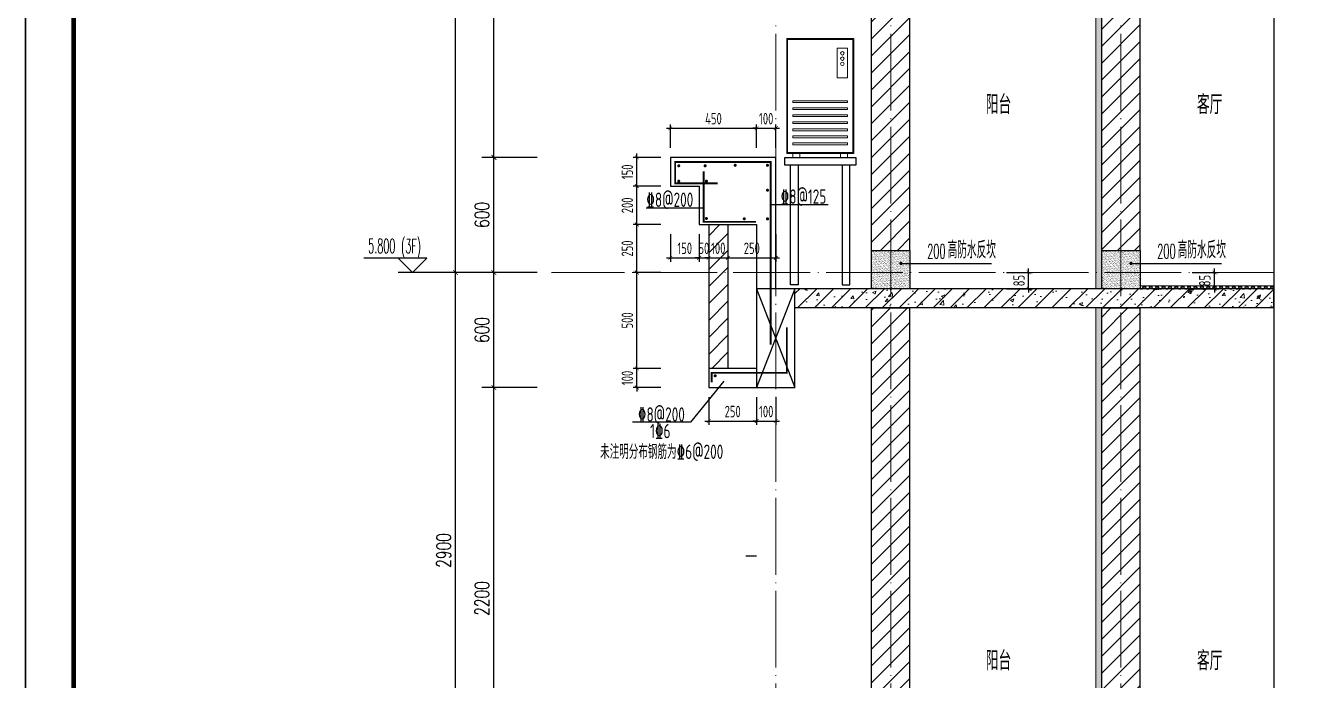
# Model space of a CAD drawing. Extents: x -1058961 to 23600, y -449123 to 2751847.
# Drawn here: x -82961 to -76270, y -29230 to -25816 of the extents above; entities that cross this region are included whole.
import ezdxf

# ---------------------------------------------------------------- set-up
doc = ezdxf.new("R2010")
doc.units = 0
doc.header["$LTSCALE"] = 1000
doc.linetypes.add('DOTE', pattern=[2.42, 2, -0.2, 0.02, -0.2])
doc.layers.get('0').update_dxf_attribs({"linetype": 'CONTINUOUS'})
doc.layers.get('DEFPOINTS').update_dxf_attribs({"linetype": 'CONTINUOUS'})
for name, color, linetype in [('DIM', 2, 'CONTINUOUS'), ('DIM_ELEV', 3, 'CONTINUOUS'), ('DIM_IDEN', 67, 'CONTINUOUS'), ('DIM_SYMB', 3, 'CONTINUOUS'), ('PUB_DIM', 3, 'CONTINUOUS'), ('PUB_TEXT', 2, 'CONTINUOUS'), ('REIN', 6, 'CONTINUOUS'), ('S-大样-砼线', 7, 'CONTINUOUS'), ('S-引出线', 40, 'CONTINUOUS'), ('TEXT', 2, 'CONTINUOUS'), ('WALL', 5, 'CONTINUOUS'), ('yichutu', 7, 'CONTINUOUS'), ('空调外机', 8, 'CONTINUOUS'), ('立面-看线', 251, 'CONTINUOUS')]:
    doc.layers.add(name, color=color, linetype=linetype)
for name, color, linetype, lineweight in [('DOTE', 19, 'DOTE', 9), ('PUB_HATCH', 8, 'CONTINUOUS', 9), ('图框', 9, 'CONTINUOUS', 18), ('平面-空调室外机', 143, 'CONTINUOUS', 9)]:
    doc.layers.add(name, color=color, linetype=linetype, lineweight=lineweight)
doc.styles.add('_TCH_DIM', font='SIMPLEX.shx', dxfattribs={"width": 0.7, "bigfont": 'GBCBIG.shx'})
doc.styles.add('_TCH_DIM_T3', font='SIMPLEX', dxfattribs={"width": 0.705882, "bigfont": 'GBCBIG'})
doc.styles.add('DIM_FONT_T3', font='SIMPLEX', dxfattribs={"width": 0.705882, "bigfont": 'GBCBIG'})
doc.styles.add('TSSD_DIMENSION', font='Tssdeng.shx', dxfattribs={"width": 0.7, "bigfont": 'tssdchn.shx'})
doc.styles.add('TSSD_REIN', font='tssdeng.shx', dxfattribs={"width": 0.7, "height": 300, "bigfont": 'tssdchn.shx'})
doc.dimstyles.new('_TCH_ARCH&&25', dxfattribs={"dimtxt": 74.375, "dimasz": 25, "dimexe": 62.5, "dimexo": 75, "dimgap": 25, "dimtad": 1, "dimdec": 0, "dimzin": 0, "dimdsep": 46, "dimtxsty": '_TCH_DIM_T3', "dimblk": 'ARCHTICK', "dimcen": 0.09, "dimclrt": 7, "dimazin": 0, "dimtfac": 1, "dimtdec": 0, "dimtix": 1, "dimtmove": 2, "dimatfit": 3, "dimldrblk": 'ARCHTICK', "dimfxl": 0, "dimtolj": 1, "dimtzin": 0, "dimarcsym": 0})
doc.dimstyles.new('TSSD_20_20', dxfattribs={"dimtxt": 60, "dimasz": 20, "dimexe": 20, "dimexo": 50, "dimgap": 20, "dimtad": 1, "dimdec": 0, "dimzin": 0, "dimdsep": 46, "dimtxsty": 'TSSD_DIMENSION', "dimblk": 'ARCHTICK', "dimblk1": 'ARCHTICK', "dimblk2": 'ARCHTICK', "dimcen": 0, "dimdle": 20, "dimclrt": 7, "dimadec": 0, "dimazin": 0, "dimtfac": 1, "dimtdec": 0, "dimtix": 1, "dimtmove": 2, "dimatfit": 3, "dimfxl": 0, "dimtolj": 1, "dimtzin": 0, "dimarcsym": 0})
pattern_1 = [(45, (-668291.086, 135584.79), (-44.1941915, 44.1941915), [])]

# ---------------------------------------------------------------- blocks, each defined once
blk = doc.blocks.new('GFDDDDRG')
at = {"layer": '图框'}
blk.add_lwpolyline([(923310, -107437), (923310, -159999), (893610, -159999), (893610, -107437)], close=True, dxfattribs=at)
blk.add_lwpolyline([(923310, -107437), (923310, -159999), (893610, -159999), (893610, -107437)], close=True, dxfattribs=at)
at = {"layer": '图框', "const_width": 50}
blk.add_lwpolyline([(894110, -159499), (922810, -159499), (922810, -108687), (894110, -108687)], close=True, dxfattribs=at)
blk = doc.blocks.new('kongtiao')
for p, q in [((-338.7, 49), (-338.7, -550.8)), ((11, 49), (-338.7, 49)), ((-334.1, 44.4), (-334.1, -546.2)), ((6.4, 44.4), (-334.1, 44.4)), ((6.4, -546.2), (6.4, 44.4)), ((11, -550.8), (11, 49)), ((-76.2, -0.5), (-76.2, -156.5)), ((-21.1, -0.5), (-76.2, -0.5)), ((-21.1, -156.5), (-21.1, -0.5)), ((-76.2, -156.5), (-21.1, -156.5)), ((-338.7, -550.8), (11, -550.8)), ((-334.1, -546.2), (6.4, -546.2)), ((-306.6, -550.8), (-306.6, -571.2)), ((-306.6, -571.2), (-269.8, -571.2)), ((-269.8, -571.2), (-269.8, -550.8)), ((-57.9, -571.2), (-57.9, -550.8)), ((-21.1, -571.2), (-57.9, -571.2)), ((-21.1, -550.8), (-21.1, -571.2))]:
    blk.add_line(p, q)
for points in [[(-306.6, -275.4), (-21.1, -275.4), (-21.1, -284.6), (-306.6, -284.6)], [(-306.6, -312.1), (-21.1, -312.1), (-21.1, -321.3), (-306.6, -321.3)], [(-306.6, -348.8), (-21.1, -348.8), (-21.1, -358), (-306.6, -358)], [(-306.6, -385.6), (-21.1, -385.6), (-21.1, -394.7), (-306.6, -394.7)], [(-306.6, -422.3), (-21.1, -422.3), (-21.1, -431.5), (-306.6, -431.5)], [(-306.6, -459), (-21.1, -459), (-21.1, -468.2), (-306.6, -468.2)], [(-306.6, -495.7), (-21.1, -495.7), (-21.1, -504.9), (-306.6, -504.9)]]:
    blk.add_lwpolyline(points, close=True)
for centre in [(-48.7, -28), (-48.7, -55.6), (-48.7, -83.1)]:
    blk.add_circle(centre, 9.18)
blk = doc.blocks.new('yct-1051-594-26275-14850-25-1002.0')
at = {"layer": 'yichutu', "color": 7}
blk.add_lwpolyline([(0, 0), (0, 14850), (26275, 14850), (26275, 0)], close=True, dxfattribs=at)
blk = doc.blocks.new('_ArchTick')
at = {"color": 0, "linetype": 'ByBlock', "const_width": 0.15}
blk.add_lwpolyline([(-0.5, -0.5), (0.5, 0.5)], dxfattribs=at)
blk = doc.blocks.new('*D1612')
at = {"layer": 'DEFPOINTS', "color": 0}
for p in [(-79147.8, -26350.8), (-79597.8, -26503.1), (-79147.8, -26503.1)]:
    blk.add_point(p, dxfattribs=at)
at = {"layer": 'DIM', "color": 0, "lineweight": -2}
for p, q in [((-79617.8, -26350.8), (-79127.8, -26350.8)), ((-79597.8, -26453.1), (-79597.8, -26330.8)), ((-79147.8, -26453.1), (-79147.8, -26330.8))]:
    blk.add_line(p, q, dxfattribs=at)
at = {"layer": 'DIM', "color": 0, "lineweight": -2, "xscale": 20, "yscale": 20, "zscale": 20, "rotation": 180}
blk.add_blockref('_ArchTick', (-79597.8, -26350.8), dxfattribs=at)
at = {"layer": 'DIM', "color": 0, "lineweight": -2, "xscale": 20, "yscale": 20, "zscale": 20}
blk.add_blockref('_ArchTick', (-79147.8, -26350.8), dxfattribs=at)
at = {"layer": 'DIM', "color": 7, "insert": (-79372.8, -26300.8), "char_height": 60, "attachment_point": 5, "style": 'TSSD_DIMENSION'}
blk.add_mtext('\\A1;450', dxfattribs=at)
blk = doc.blocks.new('*D1613')
at = {"layer": 'DEFPOINTS', "color": 0}
for p in [(-79047.8, -26350.8), (-79147.8, -26503.1), (-79047.8, -26503.1)]:
    blk.add_point(p, dxfattribs=at)
at = {"layer": 'DIM', "color": 0, "lineweight": -2}
for p, q in [((-79147.8, -26350.8), (-79167.8, -26350.8)), ((-79147.8, -26453.1), (-79147.8, -26330.8)), ((-79147.8, -26350.8), (-79047.8, -26350.8)), ((-79047.8, -26453.1), (-79047.8, -26330.8)), ((-79047.8, -26350.8), (-79027.8, -26350.8))]:
    blk.add_line(p, q, dxfattribs=at)
at = {"layer": 'DIM', "color": 0, "lineweight": -2, "xscale": 20, "yscale": 20, "zscale": 20}
blk.add_blockref('_ArchTick', (-79147.8, -26350.8), dxfattribs=at)
at = {"layer": 'DIM', "color": 0, "lineweight": -2, "xscale": 20, "yscale": 20, "zscale": 20, "rotation": 180}
blk.add_blockref('_ArchTick', (-79047.8, -26350.8), dxfattribs=at)
at = {"layer": 'DIM', "color": 7, "insert": (-79097.8, -26300.8), "char_height": 60, "attachment_point": 5, "style": 'TSSD_DIMENSION'}
blk.add_mtext('\\A1;100', dxfattribs=at)
blk = doc.blocks.new('*D1614')
at = {"layer": 'DEFPOINTS', "color": 0}
for p in [(-79597.8, -26853.1), (-79447.8, -26853.1), (-79447.8, -27026.8)]:
    blk.add_point(p, dxfattribs=at)
at = {"layer": 'DIM', "color": 0, "lineweight": -2}
for p, q in [((-79597.8, -26903.1), (-79597.8, -27046.8)), ((-79447.8, -26903.1), (-79447.8, -27046.8)), ((-79617.8, -27026.8), (-79427.8, -27026.8))]:
    blk.add_line(p, q, dxfattribs=at)
at = {"layer": 'DIM', "color": 0, "lineweight": -2, "xscale": 20, "yscale": 20, "zscale": 20, "rotation": 180}
blk.add_blockref('_ArchTick', (-79597.8, -27026.8), dxfattribs=at)
at = {"layer": 'DIM', "color": 0, "lineweight": -2, "xscale": 20, "yscale": 20, "zscale": 20}
blk.add_blockref('_ArchTick', (-79447.8, -27026.8), dxfattribs=at)
at = {"layer": 'DIM', "color": 7, "insert": (-79522.8, -26976.8), "char_height": 60, "attachment_point": 5, "style": 'TSSD_DIMENSION'}
blk.add_mtext('\\A1;150', dxfattribs=at)
blk = doc.blocks.new('*D1615')
at = {"layer": 'DEFPOINTS', "color": 0}
for p in [(-79447.8, -26853.1), (-79397.8, -26853.1), (-79397.8, -27026.8)]:
    blk.add_point(p, dxfattribs=at)
at = {"layer": 'DIM', "color": 0, "lineweight": -2}
for p, q in [((-79447.8, -26903.1), (-79447.8, -27046.8)), ((-79397.8, -26903.1), (-79397.8, -27046.8)), ((-79447.8, -27026.8), (-79467.8, -27026.8)), ((-79447.8, -27026.8), (-79397.8, -27026.8)), ((-79397.8, -27026.8), (-79377.8, -27026.8))]:
    blk.add_line(p, q, dxfattribs=at)
at = {"layer": 'DIM', "color": 0, "lineweight": -2, "xscale": 20, "yscale": 20, "zscale": 20}
blk.add_blockref('_ArchTick', (-79447.8, -27026.8), dxfattribs=at)
at = {"layer": 'DIM', "color": 0, "lineweight": -2, "xscale": 20, "yscale": 20, "zscale": 20, "rotation": 180}
blk.add_blockref('_ArchTick', (-79397.8, -27026.8), dxfattribs=at)
at = {"layer": 'DIM', "color": 7, "insert": (-79422.8, -26976.8), "char_height": 60, "attachment_point": 5, "style": 'TSSD_DIMENSION'}
blk.add_mtext('\\A1;50', dxfattribs=at)
blk = doc.blocks.new('*D1616')
at = {"layer": 'DEFPOINTS', "color": 0}
for p in [(-79397.8, -26853.1), (-79297.8, -26853.1), (-79297.8, -27026.8)]:
    blk.add_point(p, dxfattribs=at)
at = {"layer": 'DIM', "color": 0, "lineweight": -2}
for p, q in [((-79397.8, -26903.1), (-79397.8, -27046.8)), ((-79297.8, -26903.1), (-79297.8, -27046.8)), ((-79397.8, -27026.8), (-79417.8, -27026.8)), ((-79397.8, -27026.8), (-79297.8, -27026.8)), ((-79297.8, -27026.8), (-79277.8, -27026.8))]:
    blk.add_line(p, q, dxfattribs=at)
at = {"layer": 'DIM', "color": 0, "lineweight": -2, "xscale": 20, "yscale": 20, "zscale": 20}
blk.add_blockref('_ArchTick', (-79397.8, -27026.8), dxfattribs=at)
at = {"layer": 'DIM', "color": 0, "lineweight": -2, "xscale": 20, "yscale": 20, "zscale": 20, "rotation": 180}
blk.add_blockref('_ArchTick', (-79297.8, -27026.8), dxfattribs=at)
at = {"layer": 'DIM', "color": 7, "insert": (-79347.8, -26976.8), "char_height": 60, "attachment_point": 5, "style": 'TSSD_DIMENSION'}
blk.add_mtext('\\A1;100', dxfattribs=at)
blk = doc.blocks.new('*D1617')
at = {"layer": 'DEFPOINTS', "color": 0}
for p in [(-79297.8, -26853.1), (-79047.8, -26853.1), (-79047.8, -27026.8)]:
    blk.add_point(p, dxfattribs=at)
at = {"layer": 'DIM', "color": 0, "lineweight": -2}
for p, q in [((-79297.8, -26903.1), (-79297.8, -27046.8)), ((-79047.8, -26903.1), (-79047.8, -27046.8)), ((-79317.8, -27026.8), (-79027.8, -27026.8))]:
    blk.add_line(p, q, dxfattribs=at)
at = {"layer": 'DIM', "color": 0, "lineweight": -2, "xscale": 20, "yscale": 20, "zscale": 20, "rotation": 180}
blk.add_blockref('_ArchTick', (-79297.8, -27026.8), dxfattribs=at)
at = {"layer": 'DIM', "color": 0, "lineweight": -2, "xscale": 20, "yscale": 20, "zscale": 20}
blk.add_blockref('_ArchTick', (-79047.8, -27026.8), dxfattribs=at)
at = {"layer": 'DIM', "color": 7, "insert": (-79172.8, -26976.8), "char_height": 60, "attachment_point": 5, "style": 'TSSD_DIMENSION'}
blk.add_mtext('\\A1;250', dxfattribs=at)
blk = doc.blocks.new('*D1618')
at = {"layer": 'DEFPOINTS', "color": 0}
for p in [(-79397.8, -27703.1), (-79147.7, -27703.1), (-79147.7, -27878.2)]:
    blk.add_point(p, dxfattribs=at)
at = {"layer": 'DIM', "color": 0, "lineweight": -2}
for p, q in [((-79397.8, -27753.1), (-79397.8, -27898.2)), ((-79147.7, -27753.1), (-79147.7, -27898.2)), ((-79417.8, -27878.2), (-79127.7, -27878.2))]:
    blk.add_line(p, q, dxfattribs=at)
at = {"layer": 'DIM', "color": 0, "lineweight": -2, "xscale": 20, "yscale": 20, "zscale": 20, "rotation": 180}
blk.add_blockref('_ArchTick', (-79397.8, -27878.2), dxfattribs=at)
at = {"layer": 'DIM', "color": 0, "lineweight": -2, "xscale": 20, "yscale": 20, "zscale": 20}
blk.add_blockref('_ArchTick', (-79147.7, -27878.2), dxfattribs=at)
at = {"layer": 'DIM', "color": 7, "insert": (-79272.7, -27828.2), "char_height": 60, "attachment_point": 5, "style": 'TSSD_DIMENSION'}
blk.add_mtext('\\A1;250', dxfattribs=at)
blk = doc.blocks.new('*D1619')
at = {"layer": 'DEFPOINTS', "color": 0}
for p in [(-79147.7, -27703.1), (-79047.7, -27703.1), (-79047.7, -27878.2)]:
    blk.add_point(p, dxfattribs=at)
at = {"layer": 'DIM', "color": 0, "lineweight": -2}
for p, q in [((-79147.7, -27753.1), (-79147.7, -27898.2)), ((-79047.7, -27753.1), (-79047.7, -27898.2)), ((-79147.7, -27878.2), (-79167.7, -27878.2)), ((-79147.7, -27878.2), (-79047.7, -27878.2)), ((-79047.7, -27878.2), (-79027.7, -27878.2))]:
    blk.add_line(p, q, dxfattribs=at)
at = {"layer": 'DIM', "color": 0, "lineweight": -2, "xscale": 20, "yscale": 20, "zscale": 20}
blk.add_blockref('_ArchTick', (-79147.7, -27878.2), dxfattribs=at)
at = {"layer": 'DIM', "color": 0, "lineweight": -2, "xscale": 20, "yscale": 20, "zscale": 20, "rotation": 180}
blk.add_blockref('_ArchTick', (-79047.7, -27878.2), dxfattribs=at)
at = {"layer": 'DIM', "color": 7, "insert": (-79097.7, -27828.2), "char_height": 60, "attachment_point": 5, "style": 'TSSD_DIMENSION'}
blk.add_mtext('\\A1;100', dxfattribs=at)
blk = doc.blocks.new('*D1620')
at = {"layer": 'DEFPOINTS', "color": 0}
for p in [(-79772.4, -26503.1), (-79597.8, -26503.1), (-79597.8, -26653.1)]:
    blk.add_point(p, dxfattribs=at)
at = {"layer": 'DIM', "color": 0, "lineweight": -2}
for p, q in [((-79772.4, -26673.1), (-79772.4, -26483.1)), ((-79647.8, -26503.1), (-79792.4, -26503.1)), ((-79647.8, -26653.1), (-79792.4, -26653.1))]:
    blk.add_line(p, q, dxfattribs=at)
at = {"layer": 'DIM', "color": 0, "lineweight": -2, "xscale": 20, "yscale": 20, "zscale": 20}
for p, rotation in [((-79772.4, -26503.1), 90), ((-79772.4, -26653.1), 270)]:
    blk.add_blockref('_ArchTick', p, dxfattribs=dict(at, rotation=rotation))
at = {"layer": 'DIM', "color": 7, "insert": (-79822.4, -26578.1), "char_height": 60, "attachment_point": 5, "rotation": 90, "style": 'TSSD_DIMENSION'}
blk.add_mtext('\\A1;150', dxfattribs=at)
blk = doc.blocks.new('*D1621')
at = {"layer": 'DEFPOINTS', "color": 0}
for p in [(-79772.4, -26653.1), (-79597.8, -26653.1), (-79597.8, -26853.1)]:
    blk.add_point(p, dxfattribs=at)
at = {"layer": 'DIM', "color": 0, "lineweight": -2}
for p, q in [((-79647.8, -26653.1), (-79792.4, -26653.1)), ((-79772.4, -26873.1), (-79772.4, -26633.1)), ((-79647.8, -26853.1), (-79792.4, -26853.1))]:
    blk.add_line(p, q, dxfattribs=at)
at = {"layer": 'DIM', "color": 0, "lineweight": -2, "xscale": 20, "yscale": 20, "zscale": 20}
for p, rotation in [((-79772.4, -26653.1), 90), ((-79772.4, -26853.1), 270)]:
    blk.add_blockref('_ArchTick', p, dxfattribs=dict(at, rotation=rotation))
at = {"layer": 'DIM', "color": 7, "insert": (-79822.4, -26753.1), "char_height": 60, "attachment_point": 5, "rotation": 90, "style": 'TSSD_DIMENSION'}
blk.add_mtext('\\A1;200', dxfattribs=at)
blk = doc.blocks.new('*D1622')
at = {"layer": 'DEFPOINTS', "color": 0}
for p in [(-79772.4, -26853.1), (-79597.8, -26853.1), (-79597.8, -27103.1)]:
    blk.add_point(p, dxfattribs=at)
at = {"layer": 'DIM', "color": 0, "lineweight": -2}
for p, q in [((-79647.8, -26853.1), (-79792.4, -26853.1)), ((-79772.4, -27123.1), (-79772.4, -26833.1)), ((-79647.8, -27103.1), (-79792.4, -27103.1))]:
    blk.add_line(p, q, dxfattribs=at)
at = {"layer": 'DIM', "color": 0, "lineweight": -2, "xscale": 20, "yscale": 20, "zscale": 20}
for p, rotation in [((-79772.4, -26853.1), 90), ((-79772.4, -27103.1), 270)]:
    blk.add_blockref('_ArchTick', p, dxfattribs=dict(at, rotation=rotation))
at = {"layer": 'DIM', "color": 7, "insert": (-79822.4, -26978.1), "char_height": 60, "attachment_point": 5, "rotation": 90, "style": 'TSSD_DIMENSION'}
blk.add_mtext('\\A1;250', dxfattribs=at)
blk = doc.blocks.new('*D1623')
at = {"layer": 'DEFPOINTS', "color": 0}
for p in [(-79772.4, -27103.1), (-79597.8, -27103.1), (-79597.8, -27603.1)]:
    blk.add_point(p, dxfattribs=at)
at = {"layer": 'DIM', "color": 0, "lineweight": -2}
for p, q in [((-79772.4, -27623.1), (-79772.4, -27083.1)), ((-79647.8, -27103.1), (-79792.4, -27103.1)), ((-79647.8, -27603.1), (-79792.4, -27603.1))]:
    blk.add_line(p, q, dxfattribs=at)
at = {"layer": 'DIM', "color": 0, "lineweight": -2, "xscale": 20, "yscale": 20, "zscale": 20}
for p, rotation in [((-79772.4, -27103.1), 90), ((-79772.4, -27603.1), 270)]:
    blk.add_blockref('_ArchTick', p, dxfattribs=dict(at, rotation=rotation))
at = {"layer": 'DIM', "color": 7, "insert": (-79822.4, -27353.1), "char_height": 60, "attachment_point": 5, "rotation": 90, "style": 'TSSD_DIMENSION'}
blk.add_mtext('\\A1;500', dxfattribs=at)
blk = doc.blocks.new('*D1629')
at = {"layer": 'DEFPOINTS', "color": 0}
for p in [(-77895.1, -27103.1), (-77729.1, -27103.1), (-77895.1, -27188.1)]:
    blk.add_point(p, dxfattribs=at)
at = {"layer": 'DIM', "color": 0, "lineweight": -2}
for p, q in [((-77729.1, -27103.1), (-77729.1, -27083.1)), ((-77845.1, -27103.1), (-77709.1, -27103.1)), ((-77729.1, -27188.1), (-77729.1, -27103.1)), ((-77845.1, -27188.1), (-77709.1, -27188.1)), ((-77729.1, -27188.1), (-77729.1, -27208.1))]:
    blk.add_line(p, q, dxfattribs=at)
at = {"layer": 'DIM', "color": 0, "lineweight": -2, "xscale": 20, "yscale": 20, "zscale": 20}
for p, rotation in [((-77729.1, -27103.1), 270), ((-77729.1, -27188.1), 90)]:
    blk.add_blockref('_ArchTick', p, dxfattribs=dict(at, rotation=rotation))
at = {"layer": 'DIM', "color": 7, "insert": (-77779.1, -27145.6), "char_height": 60, "attachment_point": 5, "rotation": 90, "style": 'TSSD_DIMENSION'}
blk.add_mtext('\\A1;85', dxfattribs=at)
blk = doc.blocks.new('*D1630')
at = {"layer": 'DEFPOINTS', "color": 0}
for p in [(-76925.8, -27103.1), (-76759.8, -27103.1), (-76925.8, -27188.1)]:
    blk.add_point(p, dxfattribs=at)
at = {"layer": 'DIM', "color": 0, "lineweight": -2}
for p, q in [((-76759.8, -27103.1), (-76759.8, -27083.1)), ((-76875.8, -27103.1), (-76739.8, -27103.1)), ((-76759.8, -27188.1), (-76759.8, -27103.1)), ((-76875.8, -27188.1), (-76739.8, -27188.1)), ((-76759.8, -27188.1), (-76759.8, -27208.1))]:
    blk.add_line(p, q, dxfattribs=at)
at = {"layer": 'DIM', "color": 0, "lineweight": -2, "xscale": 20, "yscale": 20, "zscale": 20}
for p, rotation in [((-76759.8, -27103.1), 270), ((-76759.8, -27188.1), 90)]:
    blk.add_blockref('_ArchTick', p, dxfattribs=dict(at, rotation=rotation))
at = {"layer": 'DIM', "color": 7, "insert": (-76809.8, -27145.6), "char_height": 60, "attachment_point": 5, "rotation": 90, "style": 'TSSD_DIMENSION'}
blk.add_mtext('\\A1;85', dxfattribs=at)
blk = doc.blocks.new('*D1662')
at = {"layer": 'DEFPOINTS', "color": 0}
for p in [(-80517.9, -27703.1), (-80217.9, -27703.1), (-80217.9, -29903.1)]:
    blk.add_point(p, dxfattribs=at)
at = {"layer": 'PUB_DIM', "color": 0, "lineweight": -2}
for p, q in [((-80292.9, -27703.1), (-80580.4, -27703.1)), ((-80517.9, -29903.1), (-80517.9, -27703.1)), ((-80292.9, -29903.1), (-80580.4, -29903.1))]:
    blk.add_line(p, q, dxfattribs=at)
at = {"layer": 'PUB_DIM', "color": 0, "lineweight": -2, "xscale": 25, "yscale": 25, "zscale": 25}
for p, rotation in [((-80517.9, -27703.1), 90), ((-80517.9, -29903.1), 270)]:
    blk.add_blockref('_ArchTick', p, dxfattribs=dict(at, rotation=rotation))
at = {"layer": 'PUB_DIM', "color": 7, "insert": (-80580.1, -28803.1), "char_height": 74.38, "attachment_point": 5, "rotation": 90, "style": '_TCH_DIM_T3'}
blk.add_mtext('\\A1;2200', dxfattribs=at)
blk = doc.blocks.new('*D1663')
at = {"layer": 'DEFPOINTS', "color": 0}
for p in [(-80517.9, -27103.1), (-80217.9, -27103.1), (-80217.9, -27703.1)]:
    blk.add_point(p, dxfattribs=at)
at = {"layer": 'PUB_DIM', "color": 0, "lineweight": -2}
for p, q in [((-80292.9, -27103.1), (-80580.4, -27103.1)), ((-80517.9, -27703.1), (-80517.9, -27103.1)), ((-80292.9, -27703.1), (-80580.4, -27703.1))]:
    blk.add_line(p, q, dxfattribs=at)
at = {"layer": 'PUB_DIM', "color": 0, "lineweight": -2, "xscale": 25, "yscale": 25, "zscale": 25}
for p, rotation in [((-80517.9, -27103.1), 90), ((-80517.9, -27703.1), 270)]:
    blk.add_blockref('_ArchTick', p, dxfattribs=dict(at, rotation=rotation))
at = {"layer": 'PUB_DIM', "color": 7, "insert": (-80580.1, -27403.1), "char_height": 74.38, "attachment_point": 5, "rotation": 90, "style": '_TCH_DIM_T3'}
blk.add_mtext('\\A1;600', dxfattribs=at)
blk = doc.blocks.new('*D1664')
at = {"layer": 'DEFPOINTS', "color": 0}
for p in [(-80517.9, -26503.1), (-80217.9, -26503.1), (-80217.9, -27103.1)]:
    blk.add_point(p, dxfattribs=at)
at = {"layer": 'PUB_DIM', "color": 0, "lineweight": -2}
for p, q in [((-80292.9, -26503.1), (-80580.4, -26503.1)), ((-80517.9, -27103.1), (-80517.9, -26503.1)), ((-80292.9, -27103.1), (-80580.4, -27103.1))]:
    blk.add_line(p, q, dxfattribs=at)
at = {"layer": 'PUB_DIM', "color": 0, "lineweight": -2, "xscale": 25, "yscale": 25, "zscale": 25}
for p, rotation in [((-80517.9, -26503.1), 90), ((-80517.9, -27103.1), 270)]:
    blk.add_blockref('_ArchTick', p, dxfattribs=dict(at, rotation=rotation))
at = {"layer": 'PUB_DIM', "color": 7, "insert": (-80580.1, -26803.1), "char_height": 74.38, "attachment_point": 5, "rotation": 90, "style": '_TCH_DIM_T3'}
blk.add_mtext('\\A1;600', dxfattribs=at)
blk = doc.blocks.new('*D1665')
at = {"layer": 'DEFPOINTS', "color": 0}
for p in [(-80517.9, -24803.1), (-80217.9, -24803.1), (-80217.9, -26503.1)]:
    blk.add_point(p, dxfattribs=at)
at = {"layer": 'PUB_DIM', "color": 0, "lineweight": -2}
for p, q in [((-80292.9, -24803.1), (-80580.4, -24803.1)), ((-80517.9, -26503.1), (-80517.9, -24803.1)), ((-80292.9, -26503.1), (-80580.4, -26503.1))]:
    blk.add_line(p, q, dxfattribs=at)
at = {"layer": 'PUB_DIM', "color": 0, "lineweight": -2, "xscale": 25, "yscale": 25, "zscale": 25}
for p, rotation in [((-80517.9, -24803.1), 90), ((-80517.9, -26503.1), 270)]:
    blk.add_blockref('_ArchTick', p, dxfattribs=dict(at, rotation=rotation))
at = {"layer": 'PUB_DIM', "color": 7, "insert": (-80580.1, -25653.1), "char_height": 74.38, "attachment_point": 5, "rotation": 90, "style": '_TCH_DIM_T3'}
blk.add_mtext('\\A1;1700', dxfattribs=at)
blk = doc.blocks.new('*D1679')
at = {"layer": 'DEFPOINTS', "color": 0}
for p in [(-80717.9, -27103.1), (-80217.9, -27103.1), (-80217.9, -30003.1)]:
    blk.add_point(p, dxfattribs=at)
at = {"layer": 'PUB_DIM', "color": 0, "lineweight": -2}
for p, q in [((-80292.9, -27103.1), (-80780.4, -27103.1)), ((-80717.9, -30003.1), (-80717.9, -27103.1)), ((-80292.9, -30003.1), (-80780.4, -30003.1))]:
    blk.add_line(p, q, dxfattribs=at)
at = {"layer": 'PUB_DIM', "color": 0, "lineweight": -2, "xscale": 25, "yscale": 25, "zscale": 25}
for p, rotation in [((-80717.9, -27103.1), 90), ((-80717.9, -30003.1), 270)]:
    blk.add_blockref('_ArchTick', p, dxfattribs=dict(at, rotation=rotation))
at = {"layer": 'PUB_DIM', "color": 7, "insert": (-80780.1, -28553.1), "char_height": 74.38, "attachment_point": 5, "rotation": 90, "style": '_TCH_DIM_T3'}
blk.add_mtext('\\A1;2900', dxfattribs=at)
blk = doc.blocks.new('*D1680')
at = {"layer": 'DEFPOINTS', "color": 0}
for p in [(-80717.9, -24203.1), (-80217.9, -24203.1), (-80217.9, -27103.1)]:
    blk.add_point(p, dxfattribs=at)
at = {"layer": 'PUB_DIM', "color": 0, "lineweight": -2}
for p, q in [((-80292.9, -24203.1), (-80780.4, -24203.1)), ((-80717.9, -27103.1), (-80717.9, -24203.1)), ((-80292.9, -27103.1), (-80780.4, -27103.1))]:
    blk.add_line(p, q, dxfattribs=at)
at = {"layer": 'PUB_DIM', "color": 0, "lineweight": -2, "xscale": 25, "yscale": 25, "zscale": 25}
for p, rotation in [((-80717.9, -24203.1), 90), ((-80717.9, -27103.1), 270)]:
    blk.add_blockref('_ArchTick', p, dxfattribs=dict(at, rotation=rotation))
at = {"layer": 'PUB_DIM', "color": 7, "insert": (-80780.1, -25653.1), "char_height": 74.38, "attachment_point": 5, "rotation": 90, "style": '_TCH_DIM_T3'}
blk.add_mtext('\\A1;2900', dxfattribs=at)
blk = doc.blocks.new('20210810.12105273')
at = {"layer": 'REIN', "const_width": 9}
for points in [[(67788.7, -102597.6), (67566.6, -102597.6), (67566.6, -102486.3), (68064.3, -102486.3), (68064.3, -103438.9)], [(67714.9, -102534.6), (67714.9, -102798.3), (67987.2, -102798.3)], [(67756.7, -103636.2), (67756.7, -103585.8), (68148.8, -103585.8), (68148.8, -103348.9)]]:
    blk.add_lwpolyline(points, dxfattribs=at)
at = {"layer": 'REIN', "const_width": 8}
for points in [[(67580.8, -102505.9, 1), (67588.8, -102505.9, 1)], [(67718.3, -102505.9, 1), (67726.3, -102505.9, 1)], [(67875.2, -102503.6, 1), (67883.2, -102503.6, 1)], [(68043.7, -102503.6, 1), (68051.7, -102503.6, 1)], [(67580.8, -102586.3, 1), (67588.8, -102586.3, 1)], [(67725, -102586.3, 1), (67733, -102586.3, 1)], [(68043.7, -102633.7, 1), (68051.7, -102633.7, 1)], [(67725, -102781, 1), (67733, -102781, 1)], [(67922.9, -102782.5, 1), (67930.9, -102782.5, 1)], [(68043.7, -102782.5, 1), (68051.7, -102782.5, 1)], [(67770.7, -103600.9, 1), (67778.7, -103600.9, 1)]]:
    blk.add_lwpolyline(points, format="xyb", close=True, dxfattribs=at)
at = {"layer": 'S-大样-砼线'}
for p, q in [((67991, -103147.4), (68191, -103662.4)), ((68191, -103147.4), (67991, -103662.4))]:
    blk.add_line(p, q, dxfattribs=at)
blk.add_lwpolyline([(68191, -103147.4), (67991, -103147.4), (67991, -103662.4), (68191, -103662.4)], close=True, dxfattribs=at)
at = {"layer": 'S-引出线'}
for p, q in [((67414.8, -102724.7), (67714.9, -102724.7)), ((68064.3, -102708.3), (68364.4, -102708.3))]:
    blk.add_line(p, q, dxfattribs=at)
blk.add_lwpolyline([(67820.4, -103630), (67646.7, -103843.4), (67343.7, -103843.4)], dxfattribs=at)
at = {"layer": 'TEXT', "style": 'TSSD_REIN', "width": 0.7}
for s, p in [('%%1328@200', (67415.6, -102720.6)), ('%%1328@125', (68116.4, -102704.2)), ('%%1328@200', (67371.7, -103840.7)), ('1%%1326', (67435.5, -103926.9)), ('未注明分布钢筋为%%1326@200', (67174.6, -104035))]:
    blk.add_text(s, height=75, rotation=0, dxfattribs=at).set_placement(p)
blk = doc.blocks.new('*D3220')
at = {"layer": 'DEFPOINTS', "color": 0}
for p in [(-79772.4, -27603.1), (-79597.8, -27603.1), (-79597.8, -27703.1)]:
    blk.add_point(p, dxfattribs=at)
at = {"layer": 'DIM', "color": 0, "lineweight": -2}
for p, q in [((-79647.8, -27603.1), (-79792.4, -27603.1)), ((-79772.4, -27603.1), (-79772.4, -27583.1)), ((-79772.4, -27703.1), (-79772.4, -27603.1)), ((-79647.8, -27703.1), (-79792.4, -27703.1)), ((-79772.4, -27703.1), (-79772.4, -27723.1))]:
    blk.add_line(p, q, dxfattribs=at)
at = {"layer": 'DIM', "color": 0, "lineweight": -2, "xscale": 20, "yscale": 20, "zscale": 20}
for p, rotation in [((-79772.4, -27603.1), 270), ((-79772.4, -27703.1), 90)]:
    blk.add_blockref('_ArchTick', p, dxfattribs=dict(at, rotation=rotation))
at = {"layer": 'DIM', "color": 7, "insert": (-79822.4, -27653.1), "char_height": 60, "attachment_point": 5, "rotation": 90, "style": 'TSSD_DIMENSION'}
blk.add_mtext('\\A1;100', dxfattribs=at)

msp = doc.modelspace()

# ---------------------------------------------------------------- hatches: boundary and pattern name
at = {"layer": 'PUB_HATCH'}
h = msp.add_hatch(dxfattribs=at)
h.set_pattern_fill('普通砖', color=256, scale=25, style=0)
h.set_pattern_definition(pattern_1)
h.paths.add_polyline_path([(-78347.75, -26988.12), (-78347.75, -24388.12), (-78547.75, -24388.12), (-78547.75, -26988.12)])
h = msp.add_hatch(dxfattribs=at)
h.set_pattern_fill('普通砖', color=256, scale=25, style=0)
h.set_pattern_definition(pattern_1)
h.paths.add_polyline_path([(-77147.75, -26988.12), (-77147.75, -24388.12), (-77347.75, -24388.12), (-77347.75, -26988.12)])
h = msp.add_hatch(dxfattribs=at)
h.set_pattern_fill('普通砖', color=256, scale=25, style=0)
h.set_pattern_definition(pattern_1)
h.paths.add_polyline_path([(-79297.75, -26853.12), (-79397.75, -26853.12), (-79397.75, -27603.08), (-79297.75, -27603.08)])
h = msp.add_hatch(dxfattribs=at)
h.set_pattern_fill('钢筋混凝土', color=256, scale=25, style=0)
h.set_pattern_definition([(45, (-668291.086, 135539.91), (-44.194174, 44.194174), []), (50, (-668291.09, 135539.91), (179.315046, -15.688034), [18.75, -206.25]), (355, (-668291.09, 135539.91), (-34.687833, 188.048033), [15, -165]), (100.4514, (-668276.14, 135538.6), (144.627345, 172.359886), [15.93505, -175.28553]), (46.1842, (-668291.09, 135589.9), (266.81026, -41.37975), [28.125, -309.375]), (96.6356, (-668268.85, 135586.46), (233.66568, 243.52947), [23.90257, -262.92825]), (351.1842, (-668291.1, 135589.9), (233.66549, 243.52965), [22.5, -247.5]), (21, (-668266.09, 135577.41), (149.226763, -100.654723), [18.75, -206.25]), (326, (-668266.09, 135577.41), (60.828833, 181.28751), [15, -165]), (71.4514, (-668253.65, 135569.02), (210.055657, 80.632624), [15.93505, -175.28553]), (37.5, (-668291.086, 135539.91), (3.039964, 83.2234635), [0, -163, 0, -167.5, 0, -165.625]), (7.5, (-668291.09, 135539.91), (65.767384, 98.602928), [0, -95.5, 0, -159.25, 0, -63.125]), (327.5, (-668346.836, 135539.91), (133.455609, -5.638718), [0, -62.5, 0, -195, 0, -258.75]), (317.5, (-668371.84, 135539.91), (145.796542, 25.026246), [0, -81.25, 0, -129.5, 0, -183.75])])
h.paths.add_polyline_path([(-78947.75, -27188.12), (-78947.75, -27288.12), (-76449.23, -27288.12), (-76449.23, -27188.12)])
h = msp.add_hatch(dxfattribs=at)
h.set_pattern_fill('普通砖', color=256, scale=25, style=0)
h.set_pattern_definition(pattern_1)
h.paths.add_polyline_path([(-78347.75, -29888.12), (-78347.75, -27288.12), (-78547.75, -27288.12), (-78547.75, -29888.12)])
h = msp.add_hatch(dxfattribs=at)
h.set_pattern_fill('普通砖', color=256, scale=25, style=0)
h.set_pattern_definition(pattern_1)
h.paths.add_polyline_path([(-77147.75, -29888.12), (-77147.75, -27288.12), (-77347.75, -27288.12), (-77347.75, -29888.12)])
at = {"layer": '立面-看线'}
h = msp.add_hatch(dxfattribs=at)
h.set_pattern_fill('HONEY', color=256, scale=7, angle=90)
h.set_pattern_definition([(90, (308014.198, -828356.361), (-9.623705, 16.66875), [11.1125, -22.225]), (210, (308014.198, -828356.361), (-9.62370845, -16.66874801), [11.1125, -22.225]), (150, (308014.198, -828356.361), (-19.24741345, 1.99e-06), [-22.225, 11.1125])])
edge = h.paths.add_edge_path()
edge.add_line((-77375.07, -27188.12), (-77347.75, -27188.12))
edge.add_line((-77347.75, -27188.12), (-77347.75, -24388.12))
edge.add_line((-77347.75, -24388.12), (-77377.75, -24388.12))
edge.add_line((-77377.75, -24388.12), (-77377.75, -27188.12))
h = msp.add_hatch(dxfattribs=at)
h.set_pattern_fill('碎沙', color=256, scale=4)
h.set_pattern_definition([(37.5, (-879600.994, -412550.074), (-0.32000626, 9.78826475), [0, -7.7216, 0, -8.636, 0, -8.255]), (7.5, (-879600.994, -412550.074), (8.99046566, 14.33650201), [0, -4.1656, 0, -6.9596, 0, -2.667]), (327.5, (-879607.243, -412550.074), (15.819847405, 0.02874369), [0, -2.54, 0, -9.144, 0, -11.938]), (317.5, (-879607.243, -412550.074), (15.27112905, 4.45858647), [0, -1.27, 0, -5.9944, 0, -6.858])])
h.paths.add_polyline_path([(-78547.75, -27188.12), (-78347.75, -27188.12), (-78347.75, -26988.12), (-78547.75, -26988.12)])
h = msp.add_hatch(dxfattribs=at)
h.set_pattern_fill('碎沙', color=256, scale=4)
h.set_pattern_definition([(37.5, (-878400.994, -412550.074), (-0.32000626, 9.78826475), [0, -7.7216, 0, -8.636, 0, -8.255]), (7.5, (-878400.994, -412550.074), (8.99046566, 14.33650201), [0, -4.1656, 0, -6.9596, 0, -2.667]), (327.5, (-878407.243, -412550.074), (15.819847405, 0.02874369), [0, -2.54, 0, -9.144, 0, -11.938]), (317.5, (-878407.243, -412550.074), (15.27112905, 4.45858647), [0, -1.27, 0, -5.9944, 0, -6.858])])
h.paths.add_polyline_path([(-77347.75, -27188.12), (-77147.75, -27188.12), (-77147.75, -26988.12), (-77347.75, -26988.12)])
h = msp.add_hatch(dxfattribs=at)
h.set_pattern_fill('HONEY', color=256, scale=7)
h.set_pattern_definition([(0, (-878497.024, -412550.074), (16.66875, 9.623705), [11.1125, -22.225]), (120, (-878497.024, -412550.074), (-16.66874801, 9.62370845), [11.1125, -22.225]), (60, (-878497.024, -412550.074), (1.99e-06, 19.24741345), [-22.225, 11.1125])])
h.paths.add_polyline_path([(-76449.23, -27173.12), (-77147.75, -27173.12), (-77147.75, -27188.12), (-76449.23, -27188.12)])
h = msp.add_hatch(dxfattribs=at)
h.set_pattern_fill('HONEY', color=256, scale=7, angle=90)
h.set_pattern_definition([(90, (308014.198, -831256.361), (-9.623705, 16.66875), [11.1125, -22.225]), (210, (308014.198, -831256.361), (-9.62370845, -16.66874801), [11.1125, -22.225]), (150, (308014.198, -831256.361), (-19.24741345, 1.99e-06), [-22.225, 11.1125])])
edge = h.paths.add_edge_path()
edge.add_line((-77375.07, -30088.12), (-77347.75, -30088.12))
edge.add_line((-77347.75, -30088.12), (-77347.75, -27288.12))
edge.add_line((-77347.75, -27288.12), (-77377.75, -27288.12))
edge.add_line((-77377.75, -27288.12), (-77377.75, -30088.12))

# ---------------------------------------------------------------- linework, layer by layer
at = {"layer": 'DIM_ELEV', "color": 1}
for p, q in [((-80867.95, -27028.12), (-81195.95, -27028.12)), ((-80942.95, -27103.12), (-81017.95, -27028.12)), ((-80942.95, -27103.12), (-80867.95, -27028.12)), ((-80517.95, -27103.12), (-81017.95, -27103.12))]:
    msp.add_line(p, q, dxfattribs=at)
at = {"layer": 'DIM_IDEN'}
for p, q in [((-78395.31, -27055.84), (-78280.94, -27055.84)), ((-78280.94, -27055.84), (-77922.39, -27055.84)), ((-77195.31, -27055.84), (-77080.94, -27055.84)), ((-77080.94, -27055.84), (-76722.39, -27055.84)), ((-79147.75, -28581.82), (-79204.36, -28581.82))]:
    msp.add_line(p, q, dxfattribs=at)
at = {"layer": 'DIM_IDEN', "const_width": 8.33}
for points in [[(-78399.48, -27055.84, 1), (-78391.14, -27055.84, 1)], [(-77199.48, -27055.84, 1), (-77191.14, -27055.84, 1)]]:
    msp.add_lwpolyline(points, format="xyb", close=True, dxfattribs=at)
at = {"layer": 'DIM_SYMB'}
msp.add_lwpolyline([(-76449.23, -14983.12), (-76449.23, -24615), (-76396.73, -24634.11), (-76501.73, -24652.62), (-76449.23, -24671.25), (-76449.23, -34303.12)], dxfattribs=at)
at = {"layer": 'DOTE', "color": 1, "linetype": 'DOTE', "ltscale": 0.2}
for p, q in [((-79047.75, -34003.12), (-79047.75, -14403.12)), ((-78447.75, -34003.12), (-78447.75, -14403.12)), ((-77247.75, -34003.12), (-77247.75, -14403.12)), ((-76449.23, -27103.12), (-80217.95, -27103.12))]:
    msp.add_line(p, q, dxfattribs=at)
at = {"layer": 'PUB_HATCH', "color": 215}
for p, q in [((-77377.75, -24388.12), (-77377.75, -27188.12)), ((-77147.75, -27173.12), (-76449.23, -27173.12)), ((-77377.75, -27288.12), (-77377.75, -30088.12))]:
    msp.add_line(p, q, dxfattribs=at)
at = {"layer": 'WALL'}
for p, q in [((-78547.75, -26988.12), (-78547.75, -24388.12)), ((-78347.75, -26988.12), (-78347.75, -24388.12)), ((-77347.75, -26988.12), (-77347.75, -24388.12)), ((-77147.75, -26988.12), (-77147.75, -24388.12)), ((-79047.75, -26503.08), (-79597.75, -26503.08)), ((-79597.75, -26503.08), (-79597.75, -26653.08)), ((-79047.75, -27188.12), (-79047.75, -26503.08)), ((-79597.75, -26653.08), (-79447.75, -26653.08)), ((-79447.75, -26653.08), (-79447.75, -26853.12)), ((-79447.75, -26853.12), (-79147.75, -26853.12)), ((-79397.75, -26853.12), (-79397.75, -27603.08)), ((-79297.75, -26853.12), (-79297.75, -27603.08)), ((-79147.75, -26853.12), (-79147.75, -27603.08)), ((-78547.75, -26988.12), (-78347.75, -26988.12)), ((-77347.75, -26988.12), (-77147.75, -26988.12)), ((-78947.75, -27188.12), (-79047.75, -27188.12)), ((-76449.23, -27188.12), (-78947.75, -27188.12)), ((-76449.23, -27288.12), (-76449.23, -27188.12)), ((-76449.23, -27288.12), (-78947.75, -27288.12)), ((-78947.75, -27703.05), (-78947.75, -27288.12)), ((-78547.75, -29888.12), (-78547.75, -27288.12)), ((-78547.75, -27288.12), (-78347.75, -27288.12)), ((-78347.75, -29888.12), (-78347.75, -27288.12)), ((-77347.75, -29888.12), (-77347.75, -27288.12)), ((-77347.75, -27288.12), (-77147.75, -27288.12)), ((-77147.75, -29888.12), (-77147.75, -27288.12)), ((-79147.75, -27603.08), (-79397.75, -27603.08)), ((-79397.75, -27603.08), (-79397.75, -27703.05)), ((-79397.75, -27703.05), (-78947.75, -27703.05))]:
    msp.add_line(p, q, dxfattribs=at)
for points in [[(-78547.75, -26988.12), (-78347.75, -26988.12), (-78347.75, -27188.12), (-78547.75, -27188.12)], [(-77347.75, -26988.12), (-77147.75, -26988.12), (-77147.75, -27188.12), (-77347.75, -27188.12)]]:
    msp.add_lwpolyline(points, close=True, dxfattribs=at)
at = {"layer": '空调外机', "linetype": 'Continuous'}
msp.add_lwpolyline([(-78630.74, -26543.13), (-79000.74, -26543.13), (-79000.74, -26503.13), (-78630.74, -26503.13)], close=True, dxfattribs=at)
for points in [[(-78930.74, -26543.13), (-78930.74, -27168.12), (-78970.74, -27168.12), (-78970.74, -26543.13)], [(-78700.74, -26543.13), (-78700.74, -27168.12), (-78660.74, -27168.12), (-78660.74, -26543.13)]]:
    msp.add_lwpolyline(points, dxfattribs=at)

# ---------------------------------------------------------------- block references
at = {"xscale": 0.5, "yscale": 0.5, "zscale": 0.5}
msp.add_blockref('GFDDDDRG', (-529765.48, 41823.38), dxfattribs=at)
at = {"layer": 'TEXT'}
msp.add_blockref('20210810.12105273', (-147138.79, 75959.4), dxfattribs=at)
at = {"layer": 'yichutu', "rotation": 270}
msp.add_blockref('yct-1051-594-26275-14850-25-1002.0', (-82960.59, -11895.1), dxfattribs=at)
at = {"layer": '平面-空调室外机'}
msp.add_blockref('kongtiao', (-78651.9, -25931.97), dxfattribs=at)

# ---------------------------------------------------------------- texts
at = {"layer": 'PUB_TEXT'}
for s, height, style, width, p in [('阳台', 100, 'TSSD_REIN', 0.7, (-77952.42, -26277.5)), ('客厅', 100, 'TSSD_REIN', 0.7, (-76851.23, -26277.5)), ('200', 74.375, 'DIM_FONT_T3', 0.49827, (-78257.56, -27029.59)), ('高防水反坎', 89.362, 'DIM_FONT_T3', 0.705882, (-78151.68, -27029.59)), ('200', 74.375, 'DIM_FONT_T3', 0.49827, (-77057.56, -27029.59)), ('高防水反坎', 89.362, 'DIM_FONT_T3', 0.705882, (-76951.68, -27029.59)), ('阳台', 100, 'TSSD_REIN', 0.7, (-77952.42, -29177.5)), ('客厅', 100, 'TSSD_REIN', 0.7, (-76851.23, -29177.5))]:
    msp.add_text(s, height=height, dxfattribs=dict(at, style=style, width=width)).set_placement(p)
at = {"layer": 'PUB_TEXT', "color": 1, "style": '_TCH_DIM', "width": 0.494118}
for s, p in [('5.800', (-81174.05, -27001.87)), ('(3F)', (-81001.9, -27003.1))]:
    msp.add_text(s, height=74.375, dxfattribs=at).set_placement(p)

# ---------------------------------------------------------------- dimensions: what is measured, and where the dimension line sits
at = {"layer": 'DIM'}
for p1, p2, distance, picture, middle in [((-79597.75, -26503.08), (-79147.75, -26503.08), 152.32, '*D1612', (-79372.75, -26300.76)), ((-79147.75, -26503.08), (-79047.75, -26503.08), 152.32, '*D1613', (-79097.75, -26300.76)), ((-79597.75, -26653.08), (-79597.75, -26503.08), 174.61, '*D1620', (-79822.37, -26578.08)), ((-79597.75, -26853.08), (-79597.75, -26653.08), 174.61, '*D1621', (-79822.37, -26753.08)), ((-79597.75, -27103.12), (-79597.75, -26853.08), 174.61, '*D1622', (-79822.37, -26978.1)), ((-79597.75, -26853.12), (-79447.75, -26853.12), -173.71, '*D1614', (-79522.75, -26976.83)), ((-79447.75, -26853.12), (-79397.75, -26853.12), -173.71, '*D1615', (-79422.75, -26976.83)), ((-79397.75, -26853.12), (-79297.75, -26853.12), -173.71, '*D1616', (-79347.75, -26976.83)), ((-79297.75, -26853.12), (-79047.75, -26853.12), -173.71, '*D1617', (-79172.75, -26976.83)), ((-79597.75, -27603.12), (-79597.75, -27103.12), 174.61, '*D1623', (-79822.37, -27353.12)), ((-77895.08, -27188.12), (-77895.08, -27103.12), -165.96, '*D1629', (-77779.12, -27145.62)), ((-76925.76, -27188.12), (-76925.76, -27103.12), -165.96, '*D1630', (-76809.8, -27145.62)), ((-79597.75, -27703.12), (-79597.75, -27603.12), 174.61, '*D3220', (-79822.37, -27653.12)), ((-79397.75, -27703.12), (-79147.72, -27703.12), -175.06, '*D1618', (-79272.74, -27828.18)), ((-79147.72, -27703.12), (-79047.72, -27703.12), -175.06, '*D1619', (-79097.72, -27828.18))]:
    dim = msp.add_aligned_dim(p1=p1, p2=p2, distance=distance, dimstyle='TSSD_20_20', dxfattribs=at)
    dim.commit()
    dim.dimension.update_dxf_attribs({"geometry": picture, "text_midpoint": middle})
at = {"layer": 'PUB_DIM'}
for p1, p2, distance, picture, middle in [((-80217.95, -27103.12), (-80217.95, -24203.12), 500, '*D1680', (-80780.14, -25653.12)), ((-80217.95, -26503.08), (-80217.95, -24803.12), 300, '*D1665', (-80580.14, -25653.1)), ((-80217.95, -27103.12), (-80217.95, -26503.08), 300, '*D1664', (-80580.14, -26803.1)), ((-80217.95, -30003.12), (-80217.95, -27103.12), 500, '*D1679', (-80780.14, -28553.12)), ((-80217.95, -27703.12), (-80217.95, -27103.12), 300, '*D1663', (-80580.14, -27403.12)), ((-80217.95, -29903.12), (-80217.95, -27703.12), 300, '*D1662', (-80580.14, -28803.12))]:
    dim = msp.add_aligned_dim(p1=p1, p2=p2, distance=distance, dimstyle='_TCH_ARCH&&25', dxfattribs=at)
    dim.commit()
    dim.dimension.update_dxf_attribs({"geometry": picture, "text_midpoint": middle})

doc.saveas('drawing.dxf')
